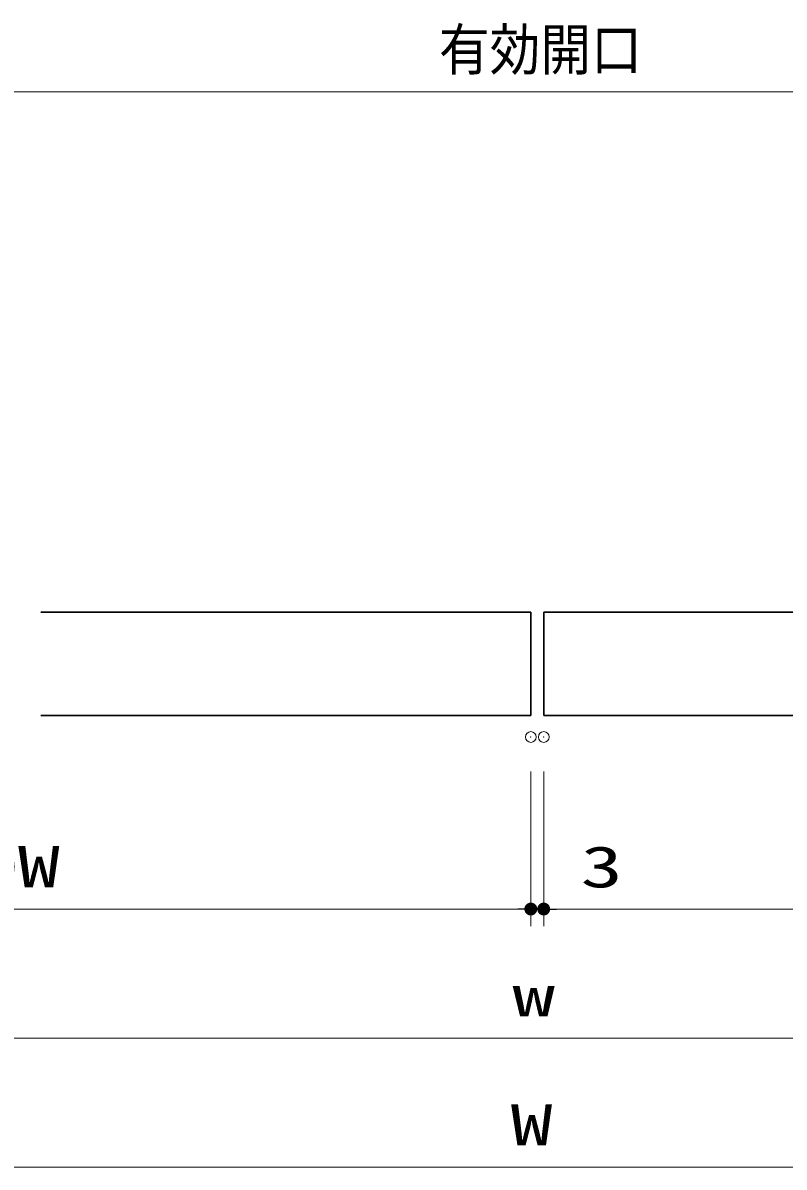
# Model space of a CAD drawing. Units: millimetres, scale not verified. Extents: x -1306 to 1306, y -607 to 607.
# Drawn here: x -660.9 to -484, y -419.2 to -153.2 of the extents above; entities that cross this region are included whole.
import ezdxf
from ezdxf.enums import TextEntityAlignment as Align

# ---------------------------------------------------------------- set-up
doc = ezdxf.new("R2010")
doc.units = ezdxf.units.MM
doc.header["$LTSCALE"] = 5
doc.header["$PDMODE"] = 32
doc.header["$PDSIZE"] = 2.5
for name, color, linetype, lineweight in [('0-1_線(白)', 7, 'Continuous', 30), ('0-2_寸法線', 3, 'Continuous', 13), ('0-7_0', 4, 'Continuous', 25), ('0-8_DEFPOINTS', 7, 'Continuous', 5)]:
    doc.layers.add(name, color=color, linetype=linetype, lineweight=lineweight)
doc.styles.add('ＭＳ ゴシック', font='')
doc.styles.get('ＭＳ ゴシック').set_extended_font_data('MS Gothic')

# ---------------------------------------------------------------- blocks, each defined once
blk = doc.blocks.new('_DOT')
at = {"layer": '0-7_0', "color": 3}
blk.add_line((-2.5, 0), (-5, 0), dxfattribs=at)
for points in [[(0, 0), (-2.5, 0), (-2.48, 0.313)], [(0, 0), (-2.48, -0.313), (-2.5, 0)], [(0, 0), (-2.48, 0.313), (-2.421, 0.622)], [(0, 0), (-2.421, -0.622), (-2.48, -0.313)], [(0, 0), (-2.421, 0.622), (-2.324, 0.92)], [(0, 0), (-2.324, -0.92), (-2.421, -0.622)], [(0, 0), (-2.324, 0.92), (-2.191, 1.204)], [(0, 0), (-2.191, -1.204), (-2.324, -0.92)], [(0, 0), (-2.191, 1.204), (-2.023, 1.469)], [(0, 0), (-2.023, -1.469), (-2.191, -1.204)], [(0, 0), (-2.023, 1.469), (-1.822, 1.711)], [(0, 0), (-1.822, -1.711), (-2.023, -1.469)], [(0, 0), (-1.822, 1.711), (-1.594, 1.926)], [(0, 0), (-1.594, -1.926), (-1.822, -1.711)], [(0, 0), (-1.594, 1.926), (-1.34, 2.111)], [(0, 0), (-1.34, -2.111), (-1.594, -1.926)], [(0, 0), (-1.34, 2.111), (-1.064, 2.262)], [(0, 0), (-1.064, -2.262), (-1.34, -2.111)], [(0, 0), (-1.064, 2.262), (-0.773, 2.378)], [(0, 0), (-0.773, -2.378), (-1.064, -2.262)], [(0, 0), (-0.773, 2.378), (-0.468, 2.456)], [(0, 0), (-0.468, -2.456), (-0.773, -2.378)], [(0, 0), (-0.468, 2.456), (-0.157, 2.495)], [(0, 0), (-0.157, -2.495), (-0.468, -2.456)], [(0, 0), (-0.157, 2.495), (0.157, 2.495)], [(0, 0), (0.157, -2.495), (-0.157, -2.495)], [(0, 0), (0.157, 2.495), (0.468, 2.456)], [(0, 0), (0.468, 2.456), (0.773, 2.378)], [(0, 0), (0.773, 2.378), (1.064, 2.262)], [(0, 0), (1.064, 2.262), (1.34, 2.111)], [(0, 0), (1.34, 2.111), (1.594, 1.926)], [(0, 0), (1.594, 1.926), (1.822, 1.711)], [(0, 0), (1.822, 1.711), (2.023, 1.469)], [(0, 0), (2.023, 1.469), (2.191, 1.204)], [(0, 0), (2.191, 1.204), (2.324, 0.92)], [(0, 0), (2.324, 0.92), (2.421, 0.622)], [(0, 0), (2.421, 0.622), (2.48, 0.313)], [(0, 0), (2.48, 0.313), (2.5, 0)], [(0, 0), (0.468, -2.456), (0.157, -2.495)], [(0, 0), (0.773, -2.378), (0.468, -2.456)], [(0, 0), (1.064, -2.262), (0.773, -2.378)], [(0, 0), (1.34, -2.111), (1.064, -2.262)], [(0, 0), (1.594, -1.926), (1.34, -2.111)], [(0, 0), (1.822, -1.711), (1.594, -1.926)], [(0, 0), (2.023, -1.469), (1.822, -1.711)], [(0, 0), (2.191, -1.204), (2.023, -1.469)], [(0, 0), (2.324, -0.92), (2.191, -1.204)], [(0, 0), (2.421, -0.622), (2.324, -0.92)], [(0, 0), (2.48, -0.313), (2.421, -0.622)], [(0, 0), (2.5, 0), (2.48, -0.313)]]:
    blk.add_solid(points, dxfattribs=at)

msp = doc.modelspace()

# ---------------------------------------------------------------- linework, layer by layer
at = {"layer": '0-1_線(白)'}
for p, q in [((-656.685, -290.188), (-542.83, -290.188)), ((-542.83, -314.188), (-542.83, -290.188)), ((-539.83, -290.188), (-426.474, -290.188)), ((-539.83, -290.188), (-539.83, -314.188)), ((-542.83, -314.188), (-656.685, -314.188)), ((-426.474, -314.188), (-539.83, -314.188))]:
    msp.add_line(p, q, dxfattribs=at)
at = {"layer": '0-2_寸法線'}
for p, q in [((-737.54, -169.188), (-346.119, -169.188)), ((-542.83, -327.188), (-542.83, -363.188)), ((-542.83, -327.188), (-542.83, -363.188)), ((-539.83, -327.188), (-539.83, -363.188)), ((-539.83, -327.188), (-539.83, -363.188)), ((-775.54, -359.188), (-545.83, -359.188)), ((-545.83, -359.188), (-548.83, -359.188)), ((-542.83, -359.188), (-539.83, -359.188)), ((-536.83, -359.188), (-519.163, -359.188)), ((-536.83, -359.188), (-308.119, -359.188)), ((-777.54, -389.188), (-306.119, -389.188)), ((-798.54, -419.188), (-285.119, -419.188))]:
    msp.add_line(p, q, dxfattribs=at)
at = {"layer": '0-8_DEFPOINTS'}
for p in [(-542.83, -319.188), (-539.83, -319.188), (-542.83, -359.188), (-539.83, -359.188)]:
    msp.add_point(p, dxfattribs=at)

# ---------------------------------------------------------------- block references
at = {"layer": '0-2_寸法線', "xscale": 0.6, "yscale": 0.6}
msp.add_blockref('_DOT', (-542.83, -359.188), dxfattribs=at)
msp.add_blockref('_DOT', (-542.83, -359.188), dxfattribs=at)
at = {"layer": '0-2_寸法線', "xscale": 0.6, "yscale": 0.6, "rotation": 180}
msp.add_blockref('_DOT', (-539.83, -359.188), dxfattribs=at)
msp.add_blockref('_DOT', (-539.83, -359.188), dxfattribs=at)

# ---------------------------------------------------------------- texts
at = {"layer": '0-2_寸法線', "style": 'ＭＳ ゴシック'}
for s, width, p in [('有効開口', 0.9, (-564.193, -167.038)), ('DW', 1.5, (-671.875, -357.038)), ('3', 1.5, (-531.258, -357.038)), ('w', 1.5, (-547.068, -387.038)), ('W', 1.5, (-547.544, -417.038))]:
    msp.add_text(s, height=9.604, dxfattribs=dict(at, width=width)).set_placement(p, align=Align.BOTTOM_LEFT)

doc.saveas('drawing.dxf')
